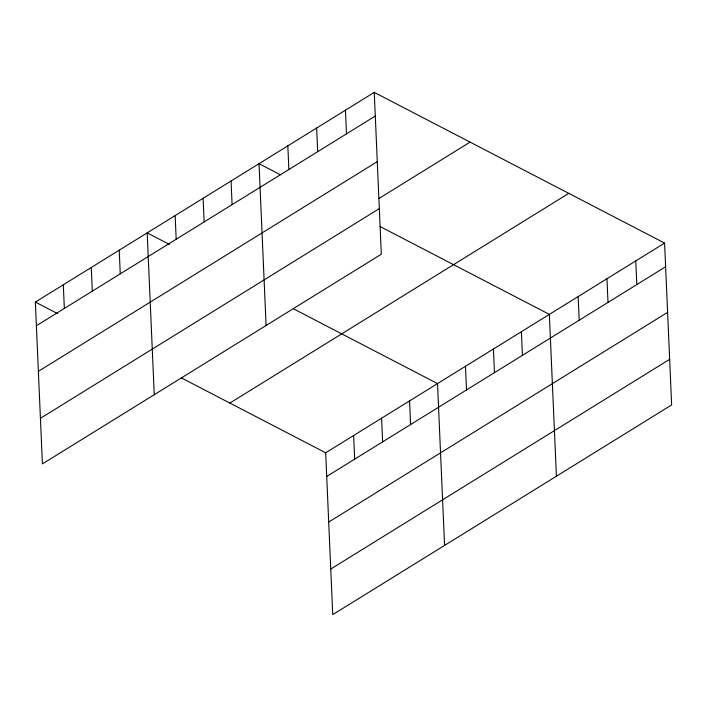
<?xml version="1.0" encoding="UTF-8"?>
<svg xmlns="http://www.w3.org/2000/svg" width="707" height="707" viewBox="0 0 707 707"><rect width="100%" height="100%" fill="white"/><g stroke="black" fill="none" stroke-linecap="round" stroke-linejoin="round"><path stroke-width="1.06" d="M374.259 92.378L381.32 254.202L42.411 463.907L35.35 302.083L374.259 92.378L664.589 243.093L671.65 404.917L332.741 614.622L325.68 452.798L181.478 377.945M36.384 325.741L375.293 116.045M38.372 371.334L377.282 161.638M378.996 198.464L470.067 142.116M40.423 418.314L379.332 208.609M229.872 403.061L568.773 193.356M325.68 452.798L664.589 243.093M326.714 476.456L665.614 266.76M328.702 522.049L667.611 312.353M330.752 569.029L669.662 359.324M280.317 174.735L259.027 163.679L266.097 325.503M379.995 226.479L549.357 314.394L556.418 476.218M169.45 244.436L147.189 232.877L154.259 394.7M293.325 308.738L437.518 383.592L444.579 545.415M35.35 302.083L57.612 313.634M635.779 260.918L636.813 284.585M606.968 278.744L608.002 302.41M578.167 296.569L579.201 320.236M521.395 331.698L522.429 355.356M493.433 348.993L494.467 372.66M465.48 366.297L466.514 389.955M409.556 400.896L410.59 424.562M381.594 418.199L382.628 441.857M345.449 110.204L346.483 133.87M353.641 435.494L354.675 459.161M316.639 128.029L317.673 151.696M287.837 145.854L288.871 169.521M231.065 180.983L232.099 204.641M203.112 198.278L204.137 221.945M175.15 215.582L176.184 239.24M119.227 250.181L120.261 273.848M91.274 267.485L92.299 291.143M63.312 284.78L64.346 308.446"/></g></svg>
